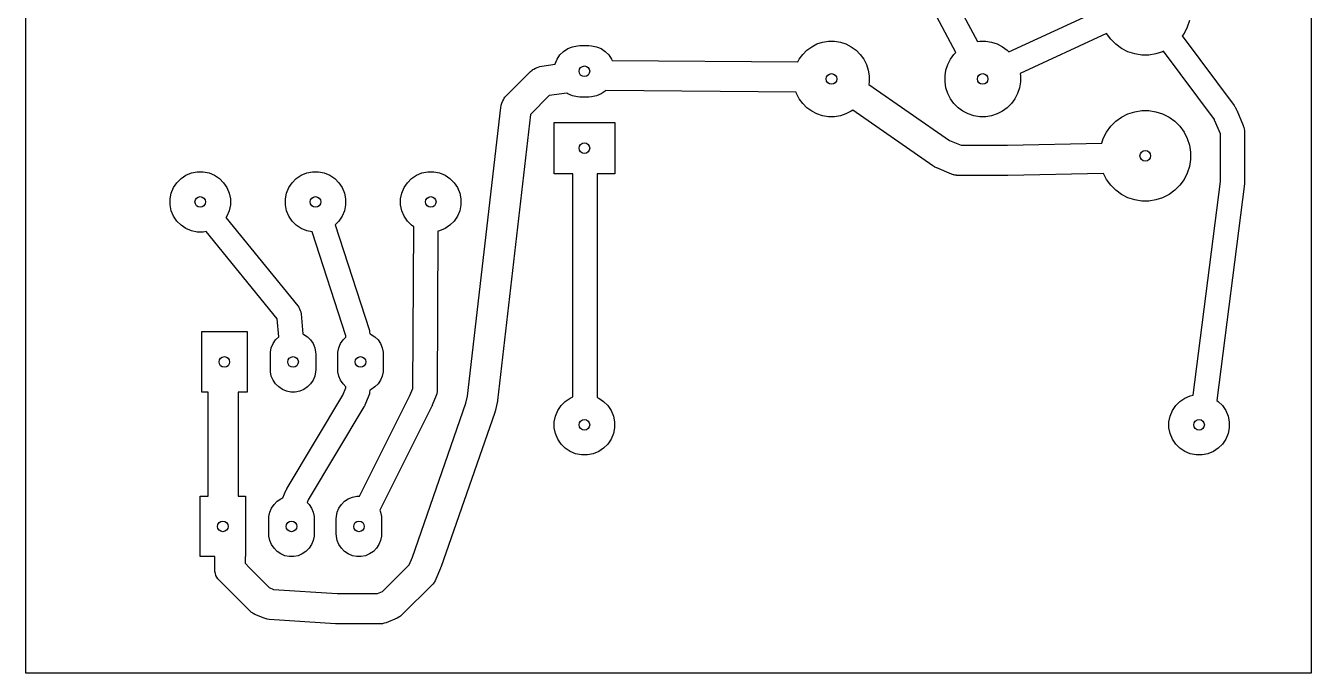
# Model space of a CAD drawing. Extents: x 4.82 to 6.5, y -3.54 to -1.85.
# Drawn here: x 4.823 to 6.496, y -3.543 to -2.701 of the extents above; entities that cross this region are included whole.
import ezdxf

# ---------------------------------------------------------------- set-up
doc = ezdxf.new("R2010")
doc.units = 0
doc.header["$MEASUREMENT"] = 0
doc.layers.add('BLACK', color=7, linetype='CONTINUOUS')

msp = doc.modelspace()

# ---------------------------------------------------------------- linework, layer by layer
at = {"layer": 'BLACK', "linetype": 'CONTINUOUS'}
for p, q in [((4.8228, -3.5433), (4.8228, -1.8504)), ((6.4961, -1.8504), (6.4961, -3.5433)), ((6.0336, -2.7355), (6.0017, -2.6763)), ((6.0291, -2.6609), (6.0618, -2.7214)), ((6.1026, -2.7348), (6.2211, -2.6801)), ((6.3374, -2.6938), (6.3346, -2.7026)), ((6.3346, -2.7026), (6.3304, -2.7109)), ((5.5344, -2.728), (5.5408, -2.7267)), ((5.5408, -2.7267), (5.5441, -2.7265)), ((5.5441, -2.7265), (5.5559, -2.7265)), ((5.5559, -2.7265), (5.5592, -2.7267)), ((5.5592, -2.7267), (5.5656, -2.728)), ((5.8459, -2.728), (5.8527, -2.7245)), ((5.8527, -2.7245), (5.8601, -2.7221)), ((5.8601, -2.7221), (5.8677, -2.7209)), ((5.8677, -2.7209), (5.8754, -2.7209)), ((5.8754, -2.7209), (5.8831, -2.7221)), ((5.8831, -2.7221), (5.8904, -2.7245)), ((5.8904, -2.7245), (5.8973, -2.728)), ((6.0618, -2.7214), (6.0646, -2.7209)), ((6.0646, -2.7209), (6.0723, -2.7209)), ((6.0723, -2.7209), (6.0799, -2.7221)), ((6.0799, -2.7221), (6.0873, -2.7245)), ((6.0873, -2.7245), (6.0941, -2.728)), ((6.2297, -2.7109), (6.117, -2.7629)), ((6.2351, -2.7184), (6.2297, -2.7109)), ((6.2416, -2.7249), (6.2351, -2.7184)), ((6.2491, -2.7304), (6.2416, -2.7249)), ((6.3304, -2.7109), (6.3281, -2.714)), ((6.3281, -2.714), (6.3956, -2.8046)), ((5.5146, -2.7442), (5.5182, -2.7388)), ((5.5182, -2.7388), (5.5229, -2.7341)), ((5.5229, -2.7341), (5.5283, -2.7305)), ((5.5283, -2.7305), (5.5344, -2.728)), ((5.5656, -2.728), (5.5717, -2.7305)), ((5.5717, -2.7305), (5.5771, -2.7341)), ((5.5771, -2.7341), (5.5818, -2.7388)), ((5.5818, -2.7388), (5.5854, -2.7442)), ((5.8296, -2.7443), (5.8342, -2.738)), ((5.8342, -2.738), (5.8396, -2.7326)), ((5.8396, -2.7326), (5.8459, -2.728)), ((5.8973, -2.728), (5.9035, -2.7326)), ((5.9035, -2.7326), (5.909, -2.738)), ((5.909, -2.738), (5.9135, -2.7443)), ((6.0265, -2.7443), (6.031, -2.738)), ((6.031, -2.738), (6.0336, -2.7355)), ((6.0941, -2.728), (6.1004, -2.7326)), ((6.1004, -2.7326), (6.1026, -2.7348)), ((6.2574, -2.7346), (6.2491, -2.7304)), ((6.2662, -2.7374), (6.2574, -2.7346)), ((6.2754, -2.7389), (6.2662, -2.7374)), ((6.2846, -2.7389), (6.2754, -2.7389)), ((6.2938, -2.7374), (6.2846, -2.7389)), ((6.3026, -2.7346), (6.2938, -2.7374)), ((6.3037, -2.734), (6.3026, -2.7346)), ((6.3699, -2.8228), (6.3037, -2.734)), ((5.4481, -2.792), (5.4799, -2.7602)), ((5.4799, -2.7602), (5.4818, -2.7585)), ((5.4799, -2.7602), (5.4799, -2.7602)), ((5.4799, -2.7602), (5.4799, -2.7602)), ((5.4799, -2.7602), (5.4799, -2.7602)), ((5.4818, -2.7585), (5.4829, -2.7579)), ((5.4829, -2.7579), (5.484, -2.7571)), ((5.484, -2.7571), (5.4863, -2.7559)), ((5.4863, -2.7559), (5.4896, -2.7546)), ((5.4863, -2.7559), (5.4863, -2.7559)), ((5.4863, -2.7559), (5.4863, -2.7559)), ((5.4863, -2.7559), (5.4863, -2.7559)), ((5.4896, -2.7546), (5.4919, -2.7538)), ((5.4919, -2.7538), (5.492, -2.7538)), ((5.492, -2.7537), (5.4945, -2.7532)), ((5.492, -2.7538), (5.492, -2.7537)), ((5.492, -2.7537), (5.492, -2.7537)), ((5.492, -2.7538), (5.492, -2.7538)), ((5.4945, -2.7532), (5.5119, -2.7509)), ((5.5119, -2.7509), (5.5121, -2.7503)), ((5.5121, -2.7503), (5.5146, -2.7442)), ((5.5854, -2.7442), (5.5861, -2.7458)), ((5.5861, -2.7458), (5.8279, -2.7477)), ((5.8279, -2.7477), (5.8296, -2.7443)), ((5.9135, -2.7443), (5.917, -2.7512)), ((5.917, -2.7512), (5.9194, -2.7585)), ((5.9194, -2.7585), (5.9206, -2.7661)), ((6.0194, -2.7661), (6.0206, -2.7585)), ((6.0206, -2.7585), (6.023, -2.7512)), ((6.023, -2.7512), (6.0265, -2.7443)), ((5.9206, -2.7739), (5.9201, -2.7771)), ((5.9201, -2.7771), (6.0251, -2.85)), ((5.9206, -2.7661), (5.9206, -2.7739)), ((6.0194, -2.7739), (6.0194, -2.7661)), ((6.0206, -2.7815), (6.0194, -2.7739)), ((6.1175, -2.7739), (6.1163, -2.7815)), ((6.117, -2.7629), (6.1175, -2.7661)), ((6.1175, -2.7661), (6.1175, -2.7739)), ((5.4457, -2.7951), (5.4464, -2.7939)), ((5.4464, -2.7939), (5.4481, -2.792)), ((5.4481, -2.792), (5.4481, -2.792)), ((5.4481, -2.792), (5.4481, -2.792)), ((5.4481, -2.792), (5.4481, -2.792)), ((5.5041, -2.7917), (5.4797, -2.8161)), ((5.527, -2.7886), (5.5041, -2.7917)), ((5.5283, -2.7895), (5.527, -2.7886)), ((5.5344, -2.792), (5.5283, -2.7895)), ((5.5408, -2.7933), (5.5344, -2.792)), ((5.5441, -2.7935), (5.5408, -2.7933)), ((5.5559, -2.7935), (5.5441, -2.7935)), ((5.5592, -2.7933), (5.5559, -2.7935)), ((5.5656, -2.792), (5.5592, -2.7933)), ((5.5717, -2.7895), (5.5656, -2.792)), ((5.5771, -2.7859), (5.5717, -2.7895)), ((5.5779, -2.7851), (5.5771, -2.7859)), ((5.8255, -2.787), (5.5779, -2.7851)), ((5.8261, -2.7888), (5.8255, -2.787)), ((5.8296, -2.7957), (5.8261, -2.7888)), ((6.023, -2.7888), (6.0206, -2.7815)), ((6.0265, -2.7957), (6.023, -2.7888)), ((6.1139, -2.7888), (6.1104, -2.7957)), ((6.1163, -2.7815), (6.1139, -2.7888)), ((5.398, -3.1828), (5.4411, -2.807)), ((5.4411, -2.807), (5.4415, -2.8044)), ((5.4415, -2.8044), (5.4416, -2.8043)), ((5.4416, -2.8041), (5.4425, -2.8017)), ((5.4416, -2.8043), (5.4416, -2.8041)), ((5.4425, -2.8017), (5.4438, -2.7984)), ((5.4438, -2.7984), (5.445, -2.7961)), ((5.4438, -2.7984), (5.4438, -2.7984)), ((5.4438, -2.7984), (5.4438, -2.7984)), ((5.4438, -2.7984), (5.4438, -2.7984)), ((5.445, -2.7961), (5.4457, -2.7951)), ((5.8342, -2.802), (5.8296, -2.7957)), ((5.8396, -2.8074), (5.8342, -2.802)), ((5.8459, -2.812), (5.8396, -2.8074)), ((5.8992, -2.8105), (5.8973, -2.812)), ((6.0035, -2.8829), (5.8992, -2.8105)), ((6.031, -2.802), (6.0265, -2.7957)), ((6.0365, -2.8074), (6.031, -2.802)), ((6.0427, -2.812), (6.0365, -2.8074)), ((6.1004, -2.8074), (6.0941, -2.812)), ((6.1058, -2.802), (6.1004, -2.8074)), ((6.1104, -2.7957), (6.1058, -2.802)), ((6.3956, -2.8046), (6.396, -2.8053)), ((6.396, -2.8053), (6.3965, -2.8059)), ((6.3965, -2.8059), (6.3979, -2.8083)), ((6.3979, -2.8083), (6.398, -2.8085)), ((6.398, -2.8085), (6.3981, -2.8086)), ((6.3981, -2.8086), (6.3985, -2.8094)), ((6.3985, -2.8094), (6.3989, -2.8102)), ((6.3989, -2.8102), (6.3989, -2.8103)), ((6.3989, -2.8103), (6.399, -2.8104)), ((6.399, -2.8104), (6.4074, -2.8306)), ((5.4797, -2.8161), (5.437, -3.1885)), ((5.5106, -2.8935), (5.5106, -2.8265)), ((5.5106, -2.8265), (5.5894, -2.8265)), ((5.5894, -2.8265), (5.5894, -2.8935)), ((5.8527, -2.8155), (5.8459, -2.812)), ((5.8601, -2.8179), (5.8527, -2.8155)), ((5.8677, -2.8191), (5.8601, -2.8179)), ((5.8754, -2.8191), (5.8677, -2.8191)), ((5.8831, -2.8179), (5.8754, -2.8191)), ((5.8904, -2.8155), (5.8831, -2.8179)), ((5.8973, -2.812), (5.8904, -2.8155)), ((6.0496, -2.8155), (6.0427, -2.812)), ((6.0569, -2.8179), (6.0496, -2.8155)), ((6.0646, -2.8191), (6.0569, -2.8179)), ((6.0723, -2.8191), (6.0646, -2.8191)), ((6.0799, -2.8179), (6.0723, -2.8191)), ((6.0873, -2.8155), (6.0799, -2.8179)), ((6.0941, -2.812), (6.0873, -2.8155)), ((6.2351, -2.8316), (6.2416, -2.8251)), ((6.2416, -2.8251), (6.2491, -2.8196)), ((6.2491, -2.8196), (6.2574, -2.8154)), ((6.2574, -2.8154), (6.2662, -2.8126)), ((6.2662, -2.8126), (6.2754, -2.8111)), ((6.2754, -2.8111), (6.2846, -2.8111)), ((6.2846, -2.8111), (6.2938, -2.8126)), ((6.2938, -2.8126), (6.3026, -2.8154)), ((6.3026, -2.8154), (6.3109, -2.8196)), ((6.3109, -2.8196), (6.3184, -2.8251)), ((6.3184, -2.8251), (6.3249, -2.8316)), ((6.3703, -2.8236), (6.3699, -2.8228)), ((6.3777, -2.8415), (6.3703, -2.8236)), ((6.2254, -2.8474), (6.2296, -2.8391)), ((6.2296, -2.8391), (6.2351, -2.8316)), ((6.3249, -2.8316), (6.3304, -2.8391)), ((6.3304, -2.8391), (6.3346, -2.8474)), ((6.3777, -2.9035), (6.3777, -2.8415)), ((6.4074, -2.8306), (6.4074, -2.8308)), ((6.4074, -2.8308), (6.4075, -2.8309)), ((6.4075, -2.8309), (6.4077, -2.8317)), ((6.4077, -2.8317), (6.408, -2.8326)), ((6.408, -2.8326), (6.408, -2.8327)), ((6.408, -2.8327), (6.4081, -2.8328)), ((6.4081, -2.8328), (6.4088, -2.8355)), ((6.4088, -2.8355), (6.4091, -2.8372)), ((6.4091, -2.8372), (6.4091, -2.8373)), ((6.4091, -2.8373), (6.4091, -2.8374)), ((6.4091, -2.8374), (6.4091, -2.8376)), ((6.4091, -2.8376), (6.4091, -2.8377)), ((6.4091, -2.8377), (6.4092, -2.8394)), ((6.4092, -2.8394), (6.4092, -2.9045)), ((6.0251, -2.85), (6.0404, -2.8563)), ((6.0404, -2.8563), (6.1005, -2.8563)), ((6.1005, -2.8563), (6.2235, -2.8535)), ((6.2235, -2.8535), (6.2254, -2.8474)), ((6.3346, -2.8474), (6.3374, -2.8562)), ((6.3374, -2.8562), (6.3389, -2.8654)), ((6.3389, -2.8746), (6.3374, -2.8838)), ((6.3389, -2.8654), (6.3389, -2.8746)), ((5.0314, -2.8953), (5.0386, -2.8923)), ((5.0386, -2.8923), (5.0461, -2.8908)), ((5.0461, -2.8908), (5.0539, -2.8908)), ((5.0539, -2.8908), (5.0614, -2.8923)), ((5.0614, -2.8923), (5.0686, -2.8953)), ((5.1814, -2.8953), (5.1886, -2.8923)), ((5.1886, -2.8923), (5.1961, -2.8908)), ((5.1961, -2.8908), (5.2039, -2.8908)), ((5.2039, -2.8908), (5.2114, -2.8923)), ((5.2114, -2.8923), (5.2186, -2.8953)), ((5.3314, -2.8953), (5.3386, -2.8923)), ((5.3386, -2.8923), (5.3461, -2.8908)), ((5.3461, -2.8908), (5.3539, -2.8908)), ((5.3539, -2.8908), (5.3614, -2.8923)), ((5.3614, -2.8923), (5.3686, -2.8953)), ((5.535, -2.8935), (5.5106, -2.8935)), ((5.535, -2.8987), (5.535, -2.8935)), ((5.5894, -2.8935), (5.5665, -2.8935)), ((5.5665, -2.8935), (5.5665, -2.8987)), ((6.004, -2.8832), (6.0035, -2.8829)), ((6.0045, -2.8836), (6.004, -2.8832)), ((6.0059, -2.8844), (6.0045, -2.8836)), ((6.0061, -2.8845), (6.0059, -2.8844)), ((6.0062, -2.8846), (6.0061, -2.8845)), ((6.0072, -2.8851), (6.0062, -2.8846)), ((6.0082, -2.8856), (6.0072, -2.8851)), ((6.0083, -2.8856), (6.0082, -2.8856)), ((6.0085, -2.8857), (6.0083, -2.8856)), ((6.028, -2.8938), (6.0085, -2.8857)), ((6.0282, -2.8938), (6.028, -2.8938)), ((6.0282, -2.8939), (6.0282, -2.8938)), ((6.0293, -2.8942), (6.0282, -2.8939)), ((6.0304, -2.8946), (6.0293, -2.8942)), ((6.0305, -2.8946), (6.0304, -2.8946)), ((6.0307, -2.8947), (6.0305, -2.8946)), ((6.0323, -2.8951), (6.0307, -2.8947)), ((6.2256, -2.8928), (6.1012, -2.8957)), ((6.2296, -2.9009), (6.2256, -2.8928)), ((6.3346, -2.8926), (6.3304, -2.9009)), ((6.3374, -2.8838), (6.3346, -2.8926)), ((5.0153, -2.9114), (5.0196, -2.905)), ((5.0196, -2.905), (5.025, -2.8996)), ((5.025, -2.8996), (5.0314, -2.8953)), ((5.0686, -2.8953), (5.075, -2.8996)), ((5.075, -2.8996), (5.0804, -2.905)), ((5.0804, -2.905), (5.0847, -2.9114)), ((5.1653, -2.9114), (5.1696, -2.905)), ((5.1696, -2.905), (5.175, -2.8996)), ((5.175, -2.8996), (5.1814, -2.8953)), ((5.2186, -2.8953), (5.225, -2.8996)), ((5.225, -2.8996), (5.2304, -2.905)), ((5.2304, -2.905), (5.2347, -2.9114)), ((5.3153, -2.9114), (5.3196, -2.905)), ((5.3196, -2.905), (5.325, -2.8996)), ((5.325, -2.8996), (5.3314, -2.8953)), ((5.3686, -2.8953), (5.375, -2.8996)), ((5.375, -2.8996), (5.3804, -2.905)), ((5.3804, -2.905), (5.3847, -2.9114)), ((5.535, -3.1838), (5.535, -2.8987)), ((5.5665, -2.8987), (5.5665, -3.1844)), ((6.0343, -2.8954), (6.0323, -2.8951)), ((6.0345, -2.8955), (6.0343, -2.8954)), ((6.0347, -2.8955), (6.0345, -2.8955)), ((6.0348, -2.8955), (6.0347, -2.8955)), ((6.035, -2.8955), (6.0348, -2.8955)), ((6.0371, -2.8957), (6.035, -2.8955)), ((6.1007, -2.8957), (6.0371, -2.8957)), ((6.1009, -2.8957), (6.1007, -2.8957)), ((6.1012, -2.8957), (6.1009, -2.8957)), ((6.2351, -2.9084), (6.2296, -2.9009)), ((6.2416, -2.9149), (6.2351, -2.9084)), ((6.3249, -2.9084), (6.3184, -2.9149)), ((6.3304, -2.9009), (6.3249, -2.9084)), ((6.3424, -3.1816), (6.3777, -2.9035)), ((6.4091, -2.9065), (6.3732, -3.1884)), ((6.4092, -2.9055), (6.4091, -2.9065)), ((6.4092, -2.9045), (6.4092, -2.9055)), ((5.0108, -2.9261), (5.0123, -2.9186)), ((5.0108, -2.9339), (5.0108, -2.9261)), ((5.0123, -2.9186), (5.0153, -2.9114)), ((5.0847, -2.9114), (5.0877, -2.9186)), ((5.0877, -2.9186), (5.0892, -2.9261)), ((5.0892, -2.9261), (5.0892, -2.9339)), ((5.1608, -2.9261), (5.1623, -2.9186)), ((5.1608, -2.9339), (5.1608, -2.9261)), ((5.1623, -2.9186), (5.1653, -2.9114)), ((5.2347, -2.9114), (5.2377, -2.9186)), ((5.2377, -2.9186), (5.2392, -2.9261)), ((5.2392, -2.9261), (5.2392, -2.9339)), ((5.3108, -2.9261), (5.3123, -2.9186)), ((5.3108, -2.9339), (5.3108, -2.9261)), ((5.3123, -2.9186), (5.3153, -2.9114)), ((5.3847, -2.9114), (5.3877, -2.9186)), ((5.3877, -2.9186), (5.3892, -2.9261)), ((5.3892, -2.9261), (5.3892, -2.9339)), ((6.2491, -2.9204), (6.2416, -2.9149)), ((6.2574, -2.9246), (6.2491, -2.9204)), ((6.2662, -2.9274), (6.2574, -2.9246)), ((6.2754, -2.9289), (6.2662, -2.9274)), ((6.2938, -2.9274), (6.2846, -2.9289)), ((6.3026, -2.9246), (6.2938, -2.9274)), ((6.3109, -2.9204), (6.3026, -2.9246)), ((6.3184, -2.9149), (6.3109, -2.9204)), ((5.0123, -2.9414), (5.0108, -2.9339)), ((5.0153, -2.9486), (5.0123, -2.9414)), ((5.0877, -2.9414), (5.0847, -2.9486)), ((5.0892, -2.9339), (5.0877, -2.9414)), ((5.1623, -2.9414), (5.1608, -2.9339)), ((5.1653, -2.9486), (5.1623, -2.9414)), ((5.2377, -2.9414), (5.2347, -2.9486)), ((5.2392, -2.9339), (5.2377, -2.9414)), ((5.3123, -2.9414), (5.3108, -2.9339)), ((5.3153, -2.9486), (5.3123, -2.9414)), ((5.3877, -2.9414), (5.3847, -2.9486)), ((5.3892, -2.9339), (5.3877, -2.9414)), ((6.2846, -2.9289), (6.2754, -2.9289)), ((5.0196, -2.955), (5.0153, -2.9486)), ((5.025, -2.9604), (5.0196, -2.955)), ((5.0314, -2.9647), (5.025, -2.9604)), ((5.0847, -2.9486), (5.0835, -2.9504)), ((5.0835, -2.9504), (5.1769, -3.0653)), ((5.1696, -2.955), (5.1653, -2.9486)), ((5.175, -2.9604), (5.1696, -2.955)), ((5.1814, -2.9647), (5.175, -2.9604)), ((5.2304, -2.955), (5.2256, -2.9598)), ((5.2256, -2.9598), (5.2698, -3.0959)), ((5.2347, -2.9486), (5.2304, -2.955)), ((5.3196, -2.955), (5.3153, -2.9486)), ((5.325, -2.9604), (5.3196, -2.955)), ((5.3279, -2.9623), (5.325, -2.9604)), ((5.375, -2.9604), (5.3686, -2.9647)), ((5.3804, -2.955), (5.375, -2.9604)), ((5.3847, -2.9486), (5.3804, -2.955)), ((5.0386, -2.9677), (5.0314, -2.9647)), ((5.0461, -2.9692), (5.0386, -2.9677)), ((5.0539, -2.9692), (5.0461, -2.9692)), ((5.0576, -2.9684), (5.0539, -2.9692)), ((5.1501, -3.0823), (5.0576, -2.9684)), ((5.1886, -2.9677), (5.1814, -2.9647)), ((5.1955, -2.969), (5.1886, -2.9677)), ((5.2394, -3.1041), (5.1955, -2.969)), ((5.3269, -3.1727), (5.3279, -2.9623)), ((5.3593, -2.9681), (5.3584, -3.1759)), ((5.3614, -2.9677), (5.3593, -2.9681)), ((5.3686, -2.9647), (5.3614, -2.9677)), ((5.1769, -3.0653), (5.1781, -3.067)), ((5.1781, -3.067), (5.1782, -3.0672)), ((5.1782, -3.0672), (5.1783, -3.0674)), ((5.1783, -3.0674), (5.1793, -3.0692)), ((5.1793, -3.0692), (5.18, -3.0711)), ((5.18, -3.0711), (5.1807, -3.073)), ((5.1807, -3.073), (5.1807, -3.0733)), ((5.1807, -3.0733), (5.1808, -3.0736)), ((5.1808, -3.0736), (5.1812, -3.0757)), ((5.1812, -3.0757), (5.1836, -3.1018)), ((5.1523, -3.1054), (5.1501, -3.0823)), ((5.0519, -3.1775), (5.0519, -3.0988)), ((5.0519, -3.0988), (5.1109, -3.0988)), ((5.1109, -3.0988), (5.1109, -3.1775)), ((5.1447, -3.1144), (5.148, -3.1096)), ((5.148, -3.1096), (5.1521, -3.1055)), ((5.1521, -3.1055), (5.1523, -3.1054)), ((5.1836, -3.1018), (5.1847, -3.1023)), ((5.1847, -3.1023), (5.1895, -3.1055)), ((5.1895, -3.1055), (5.1936, -3.1096)), ((5.1936, -3.1096), (5.1968, -3.1144)), ((5.2325, -3.1144), (5.2358, -3.1096)), ((5.2358, -3.1096), (5.2396, -3.1058)), ((5.2396, -3.1058), (5.2394, -3.1041)), ((5.2698, -3.0959), (5.27, -3.0967)), ((5.27, -3.0967), (5.2701, -3.097)), ((5.2701, -3.097), (5.2702, -3.0974)), ((5.2702, -3.0974), (5.2703, -3.0979)), ((5.2703, -3.0979), (5.2703, -3.0982)), ((5.2703, -3.0982), (5.2705, -3.099)), ((5.2705, -3.099), (5.2708, -3.1016)), ((5.2708, -3.1016), (5.2725, -3.1023)), ((5.2725, -3.1023), (5.2773, -3.1055)), ((5.2773, -3.1055), (5.2814, -3.1096)), ((5.2814, -3.1096), (5.2846, -3.1144)), ((5.1413, -3.1283), (5.1414, -3.1254)), ((5.1413, -3.148), (5.1413, -3.1283)), ((5.1414, -3.1254), (5.1425, -3.1198)), ((5.1425, -3.1198), (5.1447, -3.1144)), ((5.1968, -3.1144), (5.199, -3.1198)), ((5.199, -3.1198), (5.2002, -3.1254)), ((5.2002, -3.1254), (5.2003, -3.1283)), ((5.2003, -3.1283), (5.2003, -3.148)), ((5.2291, -3.1283), (5.2292, -3.1254)), ((5.2291, -3.148), (5.2291, -3.1283)), ((5.2292, -3.1254), (5.2303, -3.1198)), ((5.2303, -3.1198), (5.2325, -3.1144)), ((5.2846, -3.1144), (5.2868, -3.1198)), ((5.2868, -3.1198), (5.288, -3.1254)), ((5.288, -3.1254), (5.2881, -3.1283)), ((5.2881, -3.1283), (5.2881, -3.148)), ((5.1414, -3.1509), (5.1413, -3.148)), ((5.1425, -3.1566), (5.1414, -3.1509)), ((5.1447, -3.1619), (5.1425, -3.1566)), ((5.148, -3.1667), (5.1447, -3.1619)), ((5.1968, -3.1619), (5.1936, -3.1667)), ((5.199, -3.1566), (5.1968, -3.1619)), ((5.2002, -3.1509), (5.199, -3.1566)), ((5.2003, -3.148), (5.2002, -3.1509)), ((5.2292, -3.1509), (5.2291, -3.148)), ((5.2303, -3.1566), (5.2292, -3.1509)), ((5.2325, -3.1619), (5.2303, -3.1566)), ((5.2358, -3.1667), (5.2325, -3.1619)), ((5.2846, -3.1619), (5.2814, -3.1667)), ((5.2868, -3.1566), (5.2846, -3.1619)), ((5.288, -3.1509), (5.2868, -3.1566)), ((5.2881, -3.148), (5.288, -3.1509)), ((5.0601, -3.1775), (5.0519, -3.1775)), ((5.0601, -3.1777), (5.0601, -3.1775)), ((5.0601, -3.3128), (5.0601, -3.1777)), ((5.1109, -3.1775), (5.0995, -3.1775)), ((5.0995, -3.1775), (5.0995, -3.1777)), ((5.0995, -3.1777), (5.0995, -3.3128)), ((5.1521, -3.1708), (5.148, -3.1667)), ((5.1569, -3.1741), (5.1521, -3.1708)), ((5.1622, -3.1763), (5.1569, -3.1741)), ((5.1679, -3.1774), (5.1622, -3.1763)), ((5.1737, -3.1774), (5.1679, -3.1774)), ((5.1794, -3.1763), (5.1737, -3.1774)), ((5.1847, -3.1741), (5.1794, -3.1763)), ((5.1895, -3.1708), (5.1847, -3.1741)), ((5.1936, -3.1667), (5.1895, -3.1708)), ((5.2355, -3.1814), (5.2394, -3.1719)), ((5.2396, -3.1706), (5.2358, -3.1667)), ((5.2394, -3.1719), (5.2396, -3.1706)), ((5.2705, -3.1776), (5.2701, -3.1796)), ((5.2708, -3.1748), (5.2705, -3.1776)), ((5.2725, -3.1741), (5.2708, -3.1748)), ((5.2773, -3.1708), (5.2725, -3.1741)), ((5.2814, -3.1667), (5.2773, -3.1708)), ((5.323, -3.182), (5.3269, -3.1727)), ((5.358, -3.1789), (5.3579, -3.1799)), ((5.3582, -3.178), (5.358, -3.1789)), ((5.3584, -3.1759), (5.3582, -3.178)), ((5.163, -3.3026), (5.2355, -3.1814)), ((5.2574, -3.3129), (5.323, -3.182)), ((5.2636, -3.1956), (5.2632, -3.1964)), ((5.264, -3.1948), (5.2636, -3.1956)), ((5.2641, -3.1947), (5.264, -3.1948)), ((5.2694, -3.1819), (5.2641, -3.1946)), ((5.2641, -3.1946), (5.2641, -3.1947)), ((5.2701, -3.1799), (5.2694, -3.1819)), ((5.2701, -3.1796), (5.2701, -3.1798)), ((5.2701, -3.1798), (5.2701, -3.1799)), ((5.3515, -3.1956), (5.2836, -3.3309)), ((5.3261, -3.3922), (5.3957, -3.192)), ((5.3517, -3.1951), (5.3515, -3.1956)), ((5.3519, -3.1946), (5.3517, -3.1951)), ((5.3572, -3.1819), (5.3519, -3.1946)), ((5.3579, -3.1799), (5.3572, -3.1819)), ((5.3957, -3.192), (5.398, -3.1828)), ((5.4365, -3.1911), (5.4337, -3.2025)), ((5.4368, -3.1898), (5.4365, -3.1911)), ((5.4365, -3.1911), (5.4365, -3.1911)), ((5.4365, -3.1911), (5.4365, -3.1911)), ((5.437, -3.1886), (5.4368, -3.1898)), ((5.437, -3.1885), (5.437, -3.1886)), ((5.437, -3.1886), (5.437, -3.1886)), ((5.5153, -3.2014), (5.5196, -3.195)), ((5.5196, -3.195), (5.525, -3.1896)), ((5.525, -3.1896), (5.5314, -3.1853)), ((5.5314, -3.1853), (5.535, -3.1838)), ((5.5665, -3.1844), (5.5686, -3.1853)), ((5.5686, -3.1853), (5.575, -3.1896)), ((5.575, -3.1896), (5.5804, -3.195)), ((5.5804, -3.195), (5.5847, -3.2014)), ((6.3153, -3.2014), (6.3196, -3.195)), ((6.3196, -3.195), (6.325, -3.1896)), ((6.325, -3.1896), (6.3314, -3.1853)), ((6.3314, -3.1853), (6.3386, -3.1823)), ((6.3386, -3.1823), (6.3424, -3.1816)), ((6.3732, -3.1884), (6.375, -3.1896)), ((6.375, -3.1896), (6.3804, -3.195)), ((6.3804, -3.195), (6.3847, -3.2014)), ((5.2631, -3.1966), (5.1906, -3.3177)), ((5.2632, -3.1965), (5.2631, -3.1966)), ((5.2632, -3.1964), (5.2632, -3.1965)), ((5.4332, -3.2041), (5.3631, -3.4056)), ((5.4334, -3.2033), (5.4332, -3.2041)), ((5.4337, -3.2025), (5.4334, -3.2033)), ((5.5108, -3.2161), (5.5123, -3.2086)), ((5.5123, -3.2086), (5.5153, -3.2014)), ((5.5847, -3.2014), (5.5877, -3.2086)), ((5.5877, -3.2086), (5.5892, -3.2161)), ((6.3108, -3.2161), (6.3123, -3.2086)), ((6.3123, -3.2086), (6.3153, -3.2014)), ((6.3847, -3.2014), (6.3877, -3.2086)), ((6.3877, -3.2086), (6.3892, -3.2161)), ((5.5108, -3.2239), (5.5108, -3.2161)), ((5.5123, -3.2314), (5.5108, -3.2239)), ((5.5892, -3.2239), (5.5877, -3.2314)), ((5.5892, -3.2161), (5.5892, -3.2239)), ((6.3108, -3.2239), (6.3108, -3.2161)), ((6.3123, -3.2314), (6.3108, -3.2239)), ((6.3892, -3.2239), (6.3877, -3.2314)), ((6.3892, -3.2161), (6.3892, -3.2239)), ((5.5153, -3.2386), (5.5123, -3.2314)), ((5.5196, -3.245), (5.5153, -3.2386)), ((5.525, -3.2504), (5.5196, -3.245)), ((5.5804, -3.245), (5.575, -3.2504)), ((5.5847, -3.2386), (5.5804, -3.245)), ((5.5877, -3.2314), (5.5847, -3.2386)), ((6.3153, -3.2386), (6.3123, -3.2314)), ((6.3196, -3.245), (6.3153, -3.2386)), ((6.325, -3.2504), (6.3196, -3.245)), ((6.3804, -3.245), (6.375, -3.2504)), ((6.3847, -3.2386), (6.3804, -3.245)), ((6.3877, -3.2314), (6.3847, -3.2386)), ((5.5314, -3.2547), (5.525, -3.2504)), ((5.5386, -3.2577), (5.5314, -3.2547)), ((5.5461, -3.2592), (5.5386, -3.2577)), ((5.5539, -3.2592), (5.5461, -3.2592)), ((5.5614, -3.2577), (5.5539, -3.2592)), ((5.5686, -3.2547), (5.5614, -3.2577)), ((5.575, -3.2504), (5.5686, -3.2547)), ((6.3314, -3.2547), (6.325, -3.2504)), ((6.3386, -3.2577), (6.3314, -3.2547)), ((6.3461, -3.2592), (6.3386, -3.2577)), ((6.3539, -3.2592), (6.3461, -3.2592)), ((6.3614, -3.2577), (6.3539, -3.2592)), ((6.3686, -3.2547), (6.3614, -3.2577)), ((6.375, -3.2504), (6.3686, -3.2547)), ((5.0499, -3.3915), (5.0499, -3.3128)), ((5.0499, -3.3128), (5.0601, -3.3128)), ((5.0995, -3.3128), (5.1089, -3.3128)), ((5.1089, -3.3128), (5.1089, -3.3915)), ((5.1576, -3.3152), (5.162, -3.3046)), ((5.162, -3.3046), (5.1621, -3.3045)), ((5.1621, -3.3044), (5.1625, -3.3036)), ((5.1621, -3.3045), (5.1621, -3.3044)), ((5.1625, -3.3036), (5.1629, -3.3028)), ((5.1629, -3.3027), (5.163, -3.3026)), ((5.1629, -3.3028), (5.1629, -3.3027)), ((5.248, -3.3141), (5.2537, -3.3129)), ((5.2537, -3.3129), (5.2574, -3.3129)), ((5.1405, -3.3338), (5.1427, -3.3284)), ((5.1427, -3.3284), (5.146, -3.3236)), ((5.146, -3.3236), (5.1501, -3.3195)), ((5.1501, -3.3195), (5.1549, -3.3163)), ((5.1549, -3.3163), (5.1576, -3.3152)), ((5.1906, -3.3177), (5.1892, -3.3212)), ((5.1892, -3.3212), (5.1916, -3.3236)), ((5.1916, -3.3236), (5.1948, -3.3284)), ((5.1948, -3.3284), (5.197, -3.3338)), ((5.2283, -3.3338), (5.2305, -3.3284)), ((5.2305, -3.3284), (5.2338, -3.3236)), ((5.2338, -3.3236), (5.2379, -3.3195)), ((5.2379, -3.3195), (5.2427, -3.3163)), ((5.2427, -3.3163), (5.248, -3.3141)), ((5.1393, -3.3423), (5.1394, -3.3394)), ((5.1393, -3.362), (5.1393, -3.3423)), ((5.1394, -3.3394), (5.1405, -3.3338)), ((5.197, -3.3338), (5.1982, -3.3394)), ((5.1982, -3.3394), (5.1983, -3.3423)), ((5.1983, -3.3423), (5.1983, -3.362)), ((5.2271, -3.3423), (5.2272, -3.3394)), ((5.2271, -3.362), (5.2271, -3.3423)), ((5.2272, -3.3394), (5.2283, -3.3338)), ((5.2836, -3.3309), (5.2848, -3.3338)), ((5.2848, -3.3338), (5.286, -3.3394)), ((5.286, -3.3394), (5.2861, -3.3423)), ((5.2861, -3.3423), (5.2861, -3.362)), ((5.1394, -3.3649), (5.1393, -3.362)), ((5.1983, -3.362), (5.1982, -3.3649)), ((5.2272, -3.3649), (5.2271, -3.362)), ((5.2861, -3.362), (5.286, -3.3649)), ((5.1405, -3.3706), (5.1394, -3.3649)), ((5.1427, -3.3759), (5.1405, -3.3706)), ((5.146, -3.3807), (5.1427, -3.3759)), ((5.1948, -3.3759), (5.1916, -3.3807)), ((5.197, -3.3706), (5.1948, -3.3759)), ((5.1982, -3.3649), (5.197, -3.3706)), ((5.2283, -3.3706), (5.2272, -3.3649)), ((5.2305, -3.3759), (5.2283, -3.3706)), ((5.2338, -3.3807), (5.2305, -3.3759)), ((5.2826, -3.3759), (5.2794, -3.3807)), ((5.2848, -3.3706), (5.2826, -3.3759)), ((5.286, -3.3649), (5.2848, -3.3706)), ((5.0689, -3.3915), (5.0499, -3.3915)), ((5.0689, -3.4002), (5.0689, -3.3915)), ((5.1089, -3.3915), (5.1083, -3.3915)), ((5.1083, -3.3915), (5.1083, -3.4002)), ((5.1501, -3.3848), (5.146, -3.3807)), ((5.1549, -3.3881), (5.1501, -3.3848)), ((5.1602, -3.3903), (5.1549, -3.3881)), ((5.1659, -3.3914), (5.1602, -3.3903)), ((5.1717, -3.3914), (5.1659, -3.3914)), ((5.1774, -3.3903), (5.1717, -3.3914)), ((5.1827, -3.3881), (5.1774, -3.3903)), ((5.1875, -3.3848), (5.1827, -3.3881)), ((5.1916, -3.3807), (5.1875, -3.3848)), ((5.2379, -3.3848), (5.2338, -3.3807)), ((5.2427, -3.3881), (5.2379, -3.3848)), ((5.248, -3.3903), (5.2427, -3.3881)), ((5.2537, -3.3914), (5.248, -3.3903)), ((5.2595, -3.3914), (5.2537, -3.3914)), ((5.2652, -3.3903), (5.2595, -3.3914)), ((5.2705, -3.3881), (5.2652, -3.3903)), ((5.2753, -3.3848), (5.2705, -3.3881)), ((5.2794, -3.3807), (5.2753, -3.3848)), ((5.3219, -3.4022), (5.3261, -3.3922)), ((5.0689, -3.4084), (5.0689, -3.4002)), ((5.0691, -3.411), (5.0689, -3.4084)), ((5.0697, -3.4133), (5.0691, -3.411)), ((5.0691, -3.411), (5.0691, -3.411)), ((5.0704, -3.4159), (5.0697, -3.4133)), ((5.1083, -3.4002), (5.114, -3.406)), ((5.114, -3.406), (5.114, -3.406)), ((5.114, -3.406), (5.1399, -3.4319)), ((5.2874, -3.4367), (5.3219, -3.4022)), ((5.3627, -3.4067), (5.3568, -3.4209)), ((5.3629, -3.4062), (5.3627, -3.4067)), ((5.3631, -3.4056), (5.3629, -3.4062)), ((5.073, -3.4204), (5.0704, -3.4159)), ((5.0747, -3.4223), (5.073, -3.4204)), ((5.073, -3.4204), (5.073, -3.4204)), ((5.0862, -3.4338), (5.0747, -3.4223)), ((5.3526, -3.4273), (5.3125, -3.4674)), ((5.3543, -3.4253), (5.3526, -3.4273)), ((5.3526, -3.4273), (5.3526, -3.4273)), ((5.3526, -3.4273), (5.3526, -3.4273)), ((5.3526, -3.4273), (5.3526, -3.4273)), ((5.3549, -3.4242), (5.3543, -3.4253)), ((5.3557, -3.4232), (5.3549, -3.4242)), ((5.3568, -3.4209), (5.3557, -3.4232)), ((5.3568, -3.4209), (5.3568, -3.4209)), ((5.3568, -3.4209), (5.3568, -3.4209)), ((5.3568, -3.4209), (5.3568, -3.4209)), ((5.1148, -3.4625), (5.0862, -3.4338)), ((5.0862, -3.4338), (5.0862, -3.4338)), ((5.0862, -3.4338), (5.0862, -3.4338)), ((5.1399, -3.4319), (5.1453, -3.4341)), ((5.1453, -3.4341), (5.2281, -3.4396)), ((5.2281, -3.4396), (5.2805, -3.4396)), ((5.2805, -3.4396), (5.2874, -3.4367)), ((5.1168, -3.4642), (5.1148, -3.4625)), ((5.1179, -3.4648), (5.1168, -3.4642)), ((5.1189, -3.4656), (5.1179, -3.4648)), ((5.1212, -3.4667), (5.1189, -3.4656)), ((5.1333, -3.4717), (5.1212, -3.4667)), ((5.1212, -3.4667), (5.1212, -3.4667)), ((5.1212, -3.4667), (5.1212, -3.4667)), ((5.1212, -3.4667), (5.1212, -3.4667)), ((5.1357, -3.4725), (5.1333, -3.4717)), ((5.1363, -3.4726), (5.1357, -3.4725)), ((5.1369, -3.4728), (5.1363, -3.4726)), ((5.1395, -3.4732), (5.1369, -3.4728)), ((5.2261, -3.4789), (5.1395, -3.4732)), ((5.2268, -3.4789), (5.2261, -3.4789)), ((5.2274, -3.479), (5.2268, -3.4789)), ((5.2844, -3.479), (5.2274, -3.479)), ((5.287, -3.4788), (5.2844, -3.479)), ((5.2844, -3.479), (5.2844, -3.479)), ((5.2882, -3.4785), (5.287, -3.4788)), ((5.2895, -3.4783), (5.2882, -3.4785)), ((5.2919, -3.4775), (5.2895, -3.4783)), ((5.3061, -3.4716), (5.2919, -3.4775)), ((5.2919, -3.4775), (5.2919, -3.4775)), ((5.2919, -3.4775), (5.2919, -3.4775)), ((5.2919, -3.4775), (5.2919, -3.4775)), ((5.3084, -3.4705), (5.3061, -3.4716)), ((5.3061, -3.4716), (5.3061, -3.4716)), ((5.3061, -3.4716), (5.3061, -3.4716)), ((5.3061, -3.4716), (5.3061, -3.4716)), ((5.3094, -3.4697), (5.3084, -3.4705)), ((5.3105, -3.4691), (5.3094, -3.4697)), ((5.3125, -3.4674), (5.3105, -3.4691)), ((5.3125, -3.4674), (5.3125, -3.4674)), ((5.3125, -3.4674), (5.3125, -3.4674)), ((5.3125, -3.4674), (5.3125, -3.4674)), ((6.4961, -3.5433), (4.8228, -3.5433))]:
    msp.add_line(p, q, dxfattribs=at)
at = {"layer": 'BLACK'}
for centre in [(5.55, -2.76), (5.55, -2.76), (5.8716, -2.77), (5.8716, -2.77), (6.0684, -2.77), (6.0684, -2.77), (5.55, -2.86), (5.55, -2.86), (6.28, -2.87), (6.28, -2.87), (5.05, -2.93), (5.05, -2.93), (5.2, -2.93), (5.2, -2.93), (5.35, -2.93), (5.35, -2.93), (5.0814, -3.1382), (5.0814, -3.1382), (5.1708, -3.1382), (5.1708, -3.1382), (5.2586, -3.1382), (5.2586, -3.1382), (5.55, -3.22), (5.55, -3.22), (6.35, -3.22), (6.35, -3.22), (5.0794, -3.3522), (5.0794, -3.3522), (5.1688, -3.3522), (5.1688, -3.3522), (5.2566, -3.3522), (5.2566, -3.3522)]:
    msp.add_circle(centre, 0.00689, dxfattribs=at)
at = {"layer": 'WHITE'}
for centre in [(5.55, -2.76), (5.8716, -2.77), (6.0684, -2.77), (5.55, -2.86), (6.28, -2.87), (5.05, -2.93), (5.2, -2.93), (5.35, -2.93), (5.0814, -3.1382), (5.1708, -3.1382), (5.2586, -3.1382), (5.55, -3.22), (6.35, -3.22), (5.0794, -3.3522), (5.1688, -3.3522), (5.2566, -3.3522)]:
    msp.add_circle(centre, 0.00689, dxfattribs=at)

doc.saveas('drawing.dxf')
